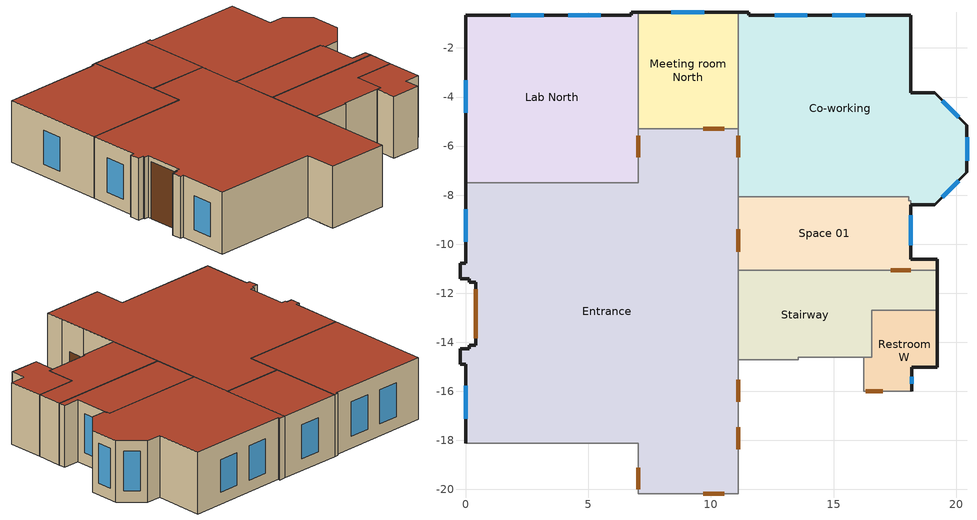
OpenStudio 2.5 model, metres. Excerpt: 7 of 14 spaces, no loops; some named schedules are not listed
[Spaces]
Lab North
 floor ground: 7.03,-7.5 0.01,-7.5 0.01,-0.66 6.76,-0.66 6.76,-0.54 7.03,-0.54 z0
 wall outside: 7.03,-0.54 6.76,-0.54 6.76,-0.66 0.01,-0.66 0.01,-7.5 z0:4
 wall to Entrance: 0.01,-7.5 7.03,-7.5 7.03,-5.3 z0:4
 wall to Meeting room North: 7.03,-5.3 7.03,-0.54 z0:4
 window: 0.01,-3.31 0.01,-4.65 / 5.51,-0.66 4.17,-0.66 / 3.17,-0.66 1.83,-0.66 z0.77:2.99
 door inside: 7.03,-6.45 7.03,-5.57 z0:2.06
 roof outside: 0.01,-7.5 7.03,-7.5 7.03,-0.54 6.76,-0.54 6.76,-0.66 0.01,-0.66 z4
Meeting room North
 floor ground: 11.11,-5.3 7.03,-5.3 7.03,-0.54 11.11,-0.54 z0
 wall outside: 11.11,-0.54 7.03,-0.54 z0:4
 wall to Co-working: 11.11,-5.3 11.11,-0.54 z0:4
 wall to Entrance: 7.03,-5.3 11.11,-5.3 z0:4
 window: 9.72,-0.54 8.38,-0.54 z0.77:2.99
 door inside: 9.69,-5.3 10.54,-5.3 z0:2.06
 roof outside: 7.03,-5.3 11.11,-5.3 11.11,-0.54 7.03,-0.54 z4
Co-working
 floor ground: 20.44,-7.08 19.13,-8.4 18.15,-8.4 18.15,-8.23 18.07,-8.23 18.07,-8.07 11.11,-8.07 11.11,-0.54 11.53,-0.54 11.53,-0.66 18.15,-0.66 18.15,-3.83 19.13,-3.83 20.44,-5.15 z0
 wall outside: 18.15,-8.4 19.13,-8.4 20.44,-7.08 20.44,-5.15 19.13,-3.83 18.15,-3.83 18.15,-0.66 11.53,-0.66 11.53,-0.54 11.11,-0.54 z0:4
 wall to Entrance: 11.11,-5.3 11.11,-8.07 z0:4
 wall to Space 01: 11.11,-8.07 18.07,-8.07 18.07,-8.23 18.15,-8.23 18.15,-8.4 z0:4
 window: 19.44,-8.09 20.11,-7.41 / 20.44,-6.59 20.44,-5.64 / 20.11,-4.82 19.44,-4.15 z0.75:3.33; 16.29,-0.66 14.95,-0.66 z0.77:2.9; 13.93,-0.66 12.59,-0.66 z0.77:2.99
 door inside: 11.11,-5.57 11.11,-6.45 z0:2.06
 roof outside: 11.11,-8.07 18.07,-8.07 18.07,-8.23 18.15,-8.23 18.15,-8.4 19.13,-8.4 20.44,-7.08 20.44,-5.15 19.13,-3.83 18.15,-3.83 18.15,-0.66 11.53,-0.66 11.53,-0.54 11.11,-0.54 z4
Stairway
 floor ground: 19.22,-12.7 16.55,-12.7 16.55,-14.61 13.56,-14.61 13.56,-14.72 11.11,-14.72 11.11,-11.07 19.22,-11.07 z0
 wall outside: 19.22,-12.7 19.22,-11.07 z0:4
 wall to Restroom M: 13.56,-14.72 13.56,-14.61 16.23,-14.61 z0:4
 wall to Elevator: 11.11,-14.72 13.56,-14.72 z0:4
 wall to Entrance: 11.11,-11.07 11.11,-14.72 z0:4
 wall to Space 01: 19.22,-11.07 11.11,-11.07 z0:4
 wall to Restroom W: 16.23,-14.61 16.55,-14.61 16.55,-12.7 19.22,-12.7 z0:4
 door inside: 18.15,-11.07 17.33,-11.07 z0:1.89
 roof outside: 11.11,-14.72 13.56,-14.72 13.56,-14.61 16.55,-14.61 16.55,-12.7 19.22,-12.7 19.22,-11.07 11.11,-11.07 z4
Restroom W
 floor ground: 19.22,-15.01 18.18,-15.01 18.18,-16.01 16.23,-16.01 16.23,-14.61 16.55,-14.61 16.55,-12.7 19.22,-12.7 z0
 wall outside: 18.18,-16.01 18.18,-15.01 19.22,-15.01 19.22,-12.7 z0:4
 wall to Restroom M: 16.23,-14.61 16.23,-16.01 z0:4
 wall to Corridor: 16.23,-16.01 18.18,-16.01 z0:4
 window: 18.18,-15.69 18.18,-15.4 z0.79:2.63
 door inside: 16.32,-16.01 17.01,-16.01 z0:2.1
 roof outside: 16.23,-16.01 18.18,-16.01 18.18,-15.01 19.22,-15.01 19.22,-12.7 16.55,-12.7 16.55,-14.61 16.23,-14.61 z4
Entrance
 floor ground: 11.11,-20.18 7.03,-20.18 7.03,-18.11 0.01,-18.11 0.01,-14.89 -0.23,-14.89 -0.23,-14.26 0.14,-14.26 0.14,-14.12 0.42,-14.12 0.42,-11.55 0.14,-11.55 0.14,-11.41 -0.23,-11.41 -0.23,-10.78 0.01,-10.78 0.01,-7.5 7.03,-7.5 7.03,-5.3 11.11,-5.3 z0
 wall outside: 0.01,-7.5 0.01,-10.78 -0.23,-10.78 -0.23,-11.41 0.14,-11.41 0.14,-11.55 0.42,-11.55 0.42,-14.12 0.14,-14.12 0.14,-14.21 0.14,-14.26 -0.23,-14.26 -0.23,-14.89 0.01,-14.89 0.01,-18.11 z0:4
 wall to Lab South: 0.01,-18.11 7.03,-18.11 7.03,-20.18 z0:4
 wall to Space 01: 11.11,-11.07 11.11,-8.07 z0:4
 wall to Corridor: 11.11,-19.01 11.11,-17.22 z0:4
 wall to Meeting room South: 7.03,-20.18 11.11,-20.18 z0:4
 wall to Nerd room 1: 11.11,-20.18 11.11,-19.01 z0:4
 wall to Elevator: 11.11,-17.22 11.11,-14.72 z0:4
 window: 0.01,-8.57 0.01,-9.91 / 0.01,-15.77 0.01,-17.11 z0.77:2.99
 door: 0.42,-11.83 0.42,-13.84 z0:3.71
 door inside: 11.11,-10.32 11.11,-9.4 / 7.03,-19.12 7.03,-20 z0:2.05; 11.11,-18.36 11.11,-17.47 z0:2.1; 9.69,-20.18 10.54,-20.18 z0:2.06; 11.11,-16.42 11.11,-15.52 z0:2.07
 roof outside: -0.23,-14.89 0.01,-14.89 0.01,-18.11 7.03,-18.11 7.03,-20.18 11.11,-20.18 11.11,-5.3 7.03,-5.3 7.03,-7.5 0.01,-7.5 0.01,-10.78 -0.23,-10.78 -0.23,-11.41 0.14,-11.41 0.14,-11.55 0.42,-11.55 0.42,-14.12 0.14,-14.12 0.14,-14.26 -0.23,-14.26 z4
Space 01
 floor ground: 19.22,-11.07 11.11,-11.07 11.11,-8.07 18.07,-8.07 18.07,-8.23 18.15,-8.23 18.15,-10.62 19.22,-10.62 z0
 wall outside: 19.22,-11.07 19.22,-10.62 18.15,-10.62 18.15,-8.4 z0:4
 window: 18.15,-10.04 18.15,-8.83 z0.77:3.29
 roof outside: 11.11,-11.07 19.22,-11.07 19.22,-10.62 18.15,-10.62 18.15,-8.23 18.07,-8.23 18.07,-8.07 11.11,-8.07 z4
[Building]
RKF: North Axis {deg}=0; Space Type=189.1-2009 - Office - OpenOffice - CZ4-8; Default Construction Set=189.1-2009 - CZ5 - Office
[Site]
BERLIN: Latitude {deg}=52.47; Longitude {deg}=13.4; Time Zone {hr}=1; Elevation {m}=49
[ClimateZones]
Climate Zone Institution Name 1=ASHRAE; Climate Zone Document Name 1=ANSI/ASHRAE Standard 169; Climate Zone Document Year 1=2006; Climate Zone Value 1=5A; Climate Zone Institution Name 2=CEC; Climate Zone Document Name 2=California Climate Zone Descriptions; Climate Zone Document Year 2=1995
[SizingPeriod:DesignDay] Barometric Pressure {Pa}=100738; Sky Clearness=0; Rain Indicator=0; Snow Indicator=0; Day of Month=21; Daylight Saving Time Indicator=0; Dry-Bulb Temperature Range Modifier Type=DefaultMultipliers
Name | Maximum Dry-Bulb Temperature {C} | Daily Dry-Bulb Temperature Range {deltaC} | Humidity Indicating Conditions at Maximum Dry-Bulb | Wind Speed {m/s} | Wind Direction {deg} | Month | Day Type | Humidity Indicating Type | Solar Model Indicator | ASHRAE Taub | ASHRAE Taud
BERLIN Ann Htg 99.6% Condns DB | -11.8 | 0 | -11.8 | 3.3 | 100 | 2 | WinterDesignDay | Wetbulb | ASHRAEClearSky
BERLIN Ann Hum_n 99.6% Condns DP=>MCDB | -10.8 | 0 | -15 | 3.3 | 100 | 2 | WinterDesignDay | Dewpoint | ASHRAEClearSky
BERLIN Ann Htg Wind 99.6% Condns WS=>MCDB | 6.3 | 0 | 6.3 | 12.8 | 100 | 2 | WinterDesignDay | Wetbulb | ASHRAEClearSky
BERLIN Ann Clg .4% Condns DB=>MWB | 30 | 9.2 | 18.9 | 3.7 | 150 | 7 | SummerDesignDay | Wetbulb | ASHRAETau | 0.484 | 1.888
[Construction]
ExtSlabCarpet 4in ClimateZone 1-8: MAT-CC05 4 HW CONCRETE, CP02 CARPET PAD
Interior Floor: F16 Acoustic tile, F05 Ceiling air space resistance, M11 100mm lightweight concrete
Interior Wall: G01a 19mm gypsum board, F04 Wall air space resistance, G01a 19mm gypsum board
Interior Ceiling: M11 100mm lightweight concrete, F05 Ceiling air space resistance, F16 Acoustic tile
Exterior Door: F08 Metal surface, I01 25mm insulation board
Interior Window: Clear 3mm
Interior Door; Interior Partition: G05 25mm wood
ASHRAE 189.1-2009 ExtRoof IEAD ClimateZone 2-5: Roof Membrane, Roof Insulation [21], Metal Decking
ASHRAE 189.1-2009 ExtWindow ClimateZone 4-5: Theoretical Glass [207]
ASHRAE 189.1-2009 ExtWall Mass ClimateZone 5: 1IN Stucco, 8IN Concrete HW, Wall Insulation [40], 1/2IN Gypsum
Window Shading: Window Material Shade 1, Theoretical Glass [207]
[Material] Thermal Absorptance=0.9
Name | Roughness | Thickness {m} | Conductivity {W/m-K} | Density {kg/m3} | Specific Heat {J/kg-K} | Solar Absorptance | Visible Absorptance
MAT-CC05 4 HW CONCRETE | Rough | 0.1016 | 1.311 | 2240 | 836.8 | 0.85 | 0.85
1IN Stucco | Smooth | 0.0253 | 0.6918 | 1858 | 837 | 0.92 | 0.92
8IN Concrete HW | MediumRough | 0.2033 | 1.7296 | 2243 | 837 | 0.65 | 0.65
1/2IN Gypsum | Smooth | 0.0127 | 0.16 | 784.9 | 830 | 0.4 | 0.4
Roof Membrane | VeryRough | 0.0095 | 0.16 | 1121.29 | 1460 | 0.7 | 0.7
Metal Decking | MediumSmooth | 0.0015 | 45.006 | 7680 | 418.4 | 0.6 | 0.6
F16 Acoustic tile | MediumSmooth | 0.0191 | 0.06 | 368 | 590 | 0.3 | 0.3
M11 100mm lightweight concrete | MediumRough | 0.1016 | 0.53 | 1280 | 840 | 0.5 | 0.5
G01a 19mm gypsum board | MediumSmooth | 0.019 | 0.16 | 800 | 1090 | 0.4 | 0.4
F08 Metal surface | Smooth | 0.0008 | 45.28 | 7824 | 500 | 0.7 | 0.7
I01 25mm insulation board | MediumRough | 0.0254 | 0.03 | 43 | 1210 | 0.6 | 0.6
G05 25mm wood | MediumSmooth | 0.0254 | 0.15 | 608 | 1630 | 0.5 | 0.5
Roof Insulation [21] | MediumRough | 0.2105 | 0.049 | 265 | 836.8 | 0.7 | 0.7
Wall Insulation [40] | MediumRough | 0.0794 | 0.0432 | 91 | 837 | 0.5 | 0.5
[Material:NoMass]
CP02 CARPET PAD: Roughness=Smooth; Thermal Resistance {m2-K/W}=0.1; Thermal Absorptance=0.9; Solar Absorptance=0.8; Visible Absorptance=0.8
[Material:AirGap]
Name | Thermal Resistance {m2-K/W}
F05 Ceiling air space resistance | 0.18
F04 Wall air space resistance | 0.15
[WindowMaterial:Glazing] Optical Data Type=SpectralAverage; Thickness {m}=0.003; Back Side Solar Reflectance at Normal Incidence=0; Back Side Visible Reflectance at Normal Incidence=0; Infrared Transmittance at Normal Incidence=0; Dirt Correction Factor for Solar and Visible Transmittance=1; Solar Diffusing=No
Name | Solar Transmittance at Normal Incidence | Front Side Solar Reflectance at Normal Incidence | Visible Transmittance at Normal Incidence | Front Side Visible Reflectance at Normal Incidence | Front Side Infrared Hemispherical Emissivity | Back Side Infrared Hemispherical Emissivity | Conductivity {W/m-K}
Clear 3mm | 0.837 | 0.075 | 0.898 | 0.081 | 0.84 | 0.84 | 0.9
Theoretical Glass [207] | 0.3311 | 0.6189 | 0.44 | 0.51 | 0.9 | 0.9 | 0.0133
[DefaultConstructionSet]
189.1-2009 - CZ5 - Office: Default Exterior Surface Constructions=Default Surface Constructions 13; Default Interior Surface Constructions=Default Surface Constructions 14; Default Ground Contact Surface Constructions=Default Surface Constructions 15; Default Exterior SubSurface Constructions=Default Sub Surface Constructions 9; Default Interior SubSurface Constructions=Default Sub Surface Constructions 10; Interior Partition Construction=Interior Partition
[DefaultSurfaceConstructions]
Name | Floor Construction | Wall Construction | Roof Ceiling Construction
Default Surface Constructions 13 | ExtSlabCarpet 4in ClimateZone 1-8 | ASHRAE 189.1-2009 ExtWall Mass ClimateZone 5 | ASHRAE 189.1-2009 ExtRoof IEAD ClimateZone 2-5
Default Surface Constructions 14 | Interior Floor | Interior Wall | Interior Ceiling
Default Surface Constructions 15 | ExtSlabCarpet 4in ClimateZone 1-8 | ExtSlabCarpet 4in ClimateZone 1-8 | ExtSlabCarpet 4in ClimateZone 1-8
[DefaultSubSurfaceConstructions]
Name | Fixed Window Construction | Operable Window Construction | Door Construction | Tubular Daylight Dome Construction | Tubular Daylight Diffuser Construction
Default Sub Surface Constructions 9 | ASHRAE 189.1-2009 ExtWindow ClimateZone 4-5 | ASHRAE 189.1-2009 ExtWindow ClimateZone 4-5 | Exterior Door | Interior Window | Interior Window
Default Sub Surface Constructions 10 | Interior Window | Interior Window | Interior Door
[WindowMaterial:Shade]
Window Material Shade 1: Solar Transmittance=0.4; Solar Reflectance=0.5; Visible Transmittance=0.4; Visible Reflectance=0.5; Thermal Hemispherical Emissivity=0.9; Thermal Transmittance=0; Thickness {m}=0.005; Conductivity {W/m-K}=0.1
[DefaultScheduleSet] Lighting Schedule=Office Bldg Light; Infiltration Schedule=Office Infil Quarter On
Name | Number of People Schedule | People Activity Level Schedule | Electric Equipment Schedule
189.1-2009 - Office - ClosedOffice - CZ4-8 Schedule Set; 189.1-2009 - Office - OpenOffice - CZ4-8 Schedule Set | Office Work Occ | Office Activity | Office Bldg Equip
189.1-2009 - Office - Elec/MechRoom - CZ4-8 Schedule Set |  |  | Office Bldg Equip
189.1-2009 - Office - Lobby - CZ4-8 Schedule Set; 189.1-2009 - Office - Restroom - CZ4-8 Schedule Set | Office Misc Occ | Office Activity | Office Bldg Equip
189.1-2009 - Office - Stair - CZ4-8 Schedule Set
[DesignSpecification:OutdoorAir] Outdoor Air Method=Sum
Name | Outdoor Air Flow per Person {m3/s-person} | Outdoor Air Flow per Floor Area {m3/s-m2}
189.1-2009 - Office - ClosedOffice - CZ4-8 Ventilation; 189.1-2009 - Office - Elec/MechRoom - CZ4-8 Ventilation; 189.1-2009 - Office - OpenOffice - CZ4-8 Ventilation | 0.00943895
189.1-2009 - Office - Lobby - CZ4-8 Ventilation | 0.00707921
189.1-2009 - Office - Restroom - CZ4-8 Ventilation |  | 0.0048768
189.1-2009 - Office - Stair - CZ4-8 Ventilation |  | 0.000254
[ThermostatSetpoint:DualSetpoint] Heating Setpoint Temperature Schedule=Heating Schedule; Cooling Setpoint Temperature Schedule=Cooling
Thermostat Setpoint Dual Setpoint 1; Thermostat Setpoint Dual Setpoint 4; Thermostat Setpoint Dual Setpoint 6; Thermostat Setpoint Dual Setpoint 7; Thermostat Setpoint Dual Setpoint 13; Thermostat Setpoint Dual Setpoint 16; Thermostat Setpoint Dual Setpoint 19
[Lights:Definition] Design Level Calculation Method=Watts/Area
Name | Watts per Space Floor Area {W/m2}
189.1-2009 - Office - ClosedOffice - CZ4-8 Lights Definition; 189.1-2009 - Office - OpenOffice - CZ4-8 Lights Definition | 10.6563
189.1-2009 - Office - Elec/MechRoom - CZ4-8 Lights Definition | 14.5313
189.1-2009 - Office - Lobby - CZ4-8 Lights Definition | 12.5938
189.1-2009 - Office - Restroom - CZ4-8 Lights Definition | 8.71877
189.1-2009 - Office - Stair - CZ4-8 Lights Definition | 5.81251
[ElectricEquipment:Definition] Design Level Calculation Method=Watts/Area
Name | Watts per Space Floor Area {W/m2}
189.1-2009 - Office - ClosedOffice - CZ4-8 Electric Equipment Definition | 6.8889
189.1-2009 - Office - Elec/MechRoom - CZ4-8 Electric Equipment Definition | 2.90626
189.1-2009 - Office - Lobby - CZ4-8 Electric Equipment Definition; 189.1-2009 - Office - Restroom - CZ4-8 Electric Equipment Definition | 0.753474
189.1-2009 - Office - OpenOffice - CZ4-8 Electric Equipment Definition | 7.64238
[People:Definition] Number of People Calculation Method=People/Area; Fraction Radiant=0.3; Sensible Heat Fraction=1
Name | People per Space Floor Area {person/m2}
189.1-2009 - Office - OpenOffice - CZ4-8 People Definition | 0.0565105
189.1-2009 - Office - Restroom - CZ4-8 People Definition 2; 189.1-2009 - Office - Lobby - CZ4-8 People Definition 1 | 0.107639
189.1-2009 - Office - ClosedOffice - CZ4-8 People Definition 1 | 0.0511286
[SpaceType] Standards Building Type=Office
Name | Default Schedule Set | Design Specification Outdoor Air Object | Standards Space Type
189.1-2009 - Office - OpenOffice - CZ4-8 | 189.1-2009 - Office - OpenOffice - CZ4-8 Schedule Set | 189.1-2009 - Office - OpenOffice - CZ4-8 Ventilation | OpenOffice
189.1-2009 - Office - Restroom - CZ4-8 1 | 189.1-2009 - Office - Restroom - CZ4-8 Schedule Set | 189.1-2009 - Office - Restroom - CZ4-8 Ventilation | Restroom
189.1-2009 - Office - Stair - CZ4-8 | 189.1-2009 - Office - Stair - CZ4-8 Schedule Set | 189.1-2009 - Office - Stair - CZ4-8 Ventilation | Stair
189.1-2009 - Office - ClosedOffice - CZ4-8 | 189.1-2009 - Office - ClosedOffice - CZ4-8 Schedule Set | 189.1-2009 - Office - ClosedOffice - CZ4-8 Ventilation | ClosedOffice
189.1-2009 - Office - Lobby - CZ4-8 1 | 189.1-2009 - Office - Lobby - CZ4-8 Schedule Set | 189.1-2009 - Office - Lobby - CZ4-8 Ventilation | Lobby
189.1-2009 - Office - Elec/MechRoom - CZ4-8 | 189.1-2009 - Office - Elec/MechRoom - CZ4-8 Schedule Set | 189.1-2009 - Office - Elec/MechRoom - CZ4-8 Ventilation | Elec/MechRoom
[Lights]
Name | Lights Definition | Space or SpaceType
189.1-2009 - Office - OpenOffice - CZ4-8 Lights | 189.1-2009 - Office - OpenOffice - CZ4-8 Lights Definition | 189.1-2009 - Office - OpenOffice - CZ4-8
189.1-2009 - Office - Restroom - CZ4-8 Lights 1 | 189.1-2009 - Office - Restroom - CZ4-8 Lights Definition | 189.1-2009 - Office - Restroom - CZ4-8 1
189.1-2009 - Office - Stair - CZ4-8 Lights | 189.1-2009 - Office - Stair - CZ4-8 Lights Definition | 189.1-2009 - Office - Stair - CZ4-8
189.1-2009 - Office - ClosedOffice - CZ4-8 Lights | 189.1-2009 - Office - ClosedOffice - CZ4-8 Lights Definition | 189.1-2009 - Office - ClosedOffice - CZ4-8
189.1-2009 - Office - Lobby - CZ4-8 Lights 1 | 189.1-2009 - Office - Lobby - CZ4-8 Lights Definition | 189.1-2009 - Office - Lobby - CZ4-8 1
189.1-2009 - Office - Elec/MechRoom - CZ4-8 Lights | 189.1-2009 - Office - Elec/MechRoom - CZ4-8 Lights Definition | 189.1-2009 - Office - Elec/MechRoom - CZ4-8
[People]
Name | People Definition | Space or SpaceType | Multiplier
189.1-2009 - Office - OpenOffice - CZ4-8 People | 189.1-2009 - Office - OpenOffice - CZ4-8 People Definition | 189.1-2009 - Office - OpenOffice - CZ4-8
189.1-2009 - Office - Restroom - CZ4-8 People 1 | 189.1-2009 - Office - Restroom - CZ4-8 People Definition 2 | 189.1-2009 - Office - Restroom - CZ4-8 1 | 1
189.1-2009 - Office - ClosedOffice - CZ4-8 People | 189.1-2009 - Office - ClosedOffice - CZ4-8 People Definition 1 | 189.1-2009 - Office - ClosedOffice - CZ4-8 | 1
189.1-2009 - Office - Lobby - CZ4-8 People 1 | 189.1-2009 - Office - Lobby - CZ4-8 People Definition 1 | 189.1-2009 - Office - Lobby - CZ4-8 1 | 1
[SpaceInfiltration:DesignFlowRate] Design Flow Rate Calculation Method=Flow/ExteriorArea; Flow per Exterior Surface Area {m3/s-m2}=0.000226568
Name | Space or SpaceType
189.1-2009 - Office - OpenOffice - CZ4-8 Infiltration | 189.1-2009 - Office - OpenOffice - CZ4-8
189.1-2009 - Office - Restroom - CZ4-8 Infiltration 1 | 189.1-2009 - Office - Restroom - CZ4-8 1
189.1-2009 - Office - Stair - CZ4-8 Infiltration | 189.1-2009 - Office - Stair - CZ4-8
189.1-2009 - Office - ClosedOffice - CZ4-8 Infiltration | 189.1-2009 - Office - ClosedOffice - CZ4-8
189.1-2009 - Office - Lobby - CZ4-8 Infiltration 1 | 189.1-2009 - Office - Lobby - CZ4-8 1
189.1-2009 - Office - Elec/MechRoom - CZ4-8 Infiltration | 189.1-2009 - Office - Elec/MechRoom - CZ4-8
[ElectricEquipment]
Name | Electric Equipment Definition | Space or SpaceType
189.1-2009 - Office - OpenOffice - CZ4-8 Electric Equipment | 189.1-2009 - Office - OpenOffice - CZ4-8 Electric Equipment Definition | 189.1-2009 - Office - OpenOffice - CZ4-8
189.1-2009 - Office - Restroom - CZ4-8 Electric Equipment 1 | 189.1-2009 - Office - Restroom - CZ4-8 Electric Equipment Definition | 189.1-2009 - Office - Restroom - CZ4-8 1
189.1-2009 - Office - ClosedOffice - CZ4-8 Electric Equipment | 189.1-2009 - Office - ClosedOffice - CZ4-8 Electric Equipment Definition | 189.1-2009 - Office - ClosedOffice - CZ4-8
189.1-2009 - Office - Lobby - CZ4-8 Electric Equipment 1 | 189.1-2009 - Office - Lobby - CZ4-8 Electric Equipment Definition | 189.1-2009 - Office - Lobby - CZ4-8 1
189.1-2009 - Office - Elec/MechRoom - CZ4-8 Electric Equipment | 189.1-2009 - Office - Elec/MechRoom - CZ4-8 Electric Equipment Definition | 189.1-2009 - Office - Elec/MechRoom - CZ4-8
[BuildingStory] Nominal Z Coordinate {m}=0
Name | Nominal Floor to Floor Height {m}
Building Story 1; Building Story 4; Building Story 6; Building Story 7; Building Story 8; Building Story 9; Building Story 10 | 4
Building Story 2; Building Story 3 | 3.048
Building Story 5 | 3
[Space]
Name | Space Type | Building Story | Thermal Zone
Lab North | 189.1-2009 - Office - ClosedOffice - CZ4-8 | Building Story 1 | Thermal Lab North
Meeting room North | 189.1-2009 - Office - ClosedOffice - CZ4-8 | Building Story 1 | Thermal Meeting room North
Co-working |  | Building Story 1 | Thermal Co-working
Stairway | 189.1-2009 - Office - Stair - CZ4-8 | Building Story 1 | Thermal Stairway
Restroom W | 189.1-2009 - Office - Restroom - CZ4-8 1 | Building Story 1 | Thermal Restroom W
Entrance | 189.1-2009 - Office - Lobby - CZ4-8 1 | Building Story 7 | Thermal Entrance
Space 01 | 189.1-2009 - Office - Elec/MechRoom - CZ4-8 | Building Story 10 | Thermal Space 01
[ThermalZone] Use Ideal Air Loads=No
Name | Thermostat
Thermal Lab North | Thermostat Setpoint Dual Setpoint 1
Thermal Meeting room North | Thermostat Setpoint Dual Setpoint 16
Thermal Co-working | Thermostat Setpoint Dual Setpoint 19
Thermal Stairway | Thermostat Setpoint Dual Setpoint 4
Thermal Restroom W | Thermostat Setpoint Dual Setpoint 7
Thermal Entrance | Thermostat Setpoint Dual Setpoint 6
Thermal Space 01 | Thermostat Setpoint Dual Setpoint 13
[ShadingControl] Shading Type=ExteriorShade; Construction with Shading=Window Shading; Shading Device Material=Window Material Shade 1; Shading Control Type=AlwaysOff
Shading Control East; Shading Control North; Shading Control West; Shading Control South
[ZoneVentilation:DesignFlowRate] Schedule=Always On Discrete hvac_library; Design Flow Rate Calculation Method=Flow/Zone; Design Flow Rate {m3/s}=0.16; Flow Rate per Zone Floor Area {m3/s-m2}=0; Flow Rate per Person {m3/s-person}=0; Air Changes per Hour {1/hr}=5; Ventilation Type=Natural; Fan Pressure Rise {Pa}=0; Fan Total Efficiency=1; Constant Term Coefficient=0.606; Temperature Term Coefficient=0.03636; Velocity Term Coefficient=0.1177; Velocity Squared Term Coefficient=0; Minimum Indoor Temperature {C}=25; Maximum Indoor Temperature {C}=100; Delta Temperature {deltaC}=1; Minimum Outdoor Temperature {C}=-100; Maximum Outdoor Temperature {C}=100; Maximum Wind Speed {m/s}=40
Natural Ventilation; Natural Ventilation 1; Natural Ventilation 2; Natural Ventilation 3; Natural Ventilation 4; Natural Ventilation 5; Natural Ventilation 6; Natural Ventilation 7; Natural Ventilation 8; Natural Ventilation 9; Natural Ventilation 10; Natural Ventilation 11; Natural Ventilation 12; Natural Ventilation 13
[Schedule:Ruleset]
Name | Default Day Schedule | Summer Design Day Schedule | Winter Design Day Schedule
Office Bldg Light | Office Bldg Light Default Schedule | Office Bldg Light Summer Design Day | Office Bldg Light Winter Design Day
Office Misc Occ | Office Bldg Occ Default Schedule 1 | Office Bldg Occ Summer Design Day 1 | Office Bldg Occ Winter Design Day 1
Office Activity | Office Activity Default Schedule | Office Activity Summer Design Day | Office Activity Winter Design Day
Office Infil Quarter On | Office Infil Quarter On Default Schedule | Office Infil Quarter On Summer Design Day | Office Infil Quarter On Winter Design Day
Office Bldg Equip | Office Bldg Equip Default Schedule | Office Bldg Equip Summer Design Day | Office Bldg Equip Winter Design Day
Office Work Occ | Office Bldg Occ Default Schedule | Office Bldg Occ Summer Design Day | Office Bldg Occ Winter Design Day
Cooling | Schedule Day 1
Heating Schedule | Schedule Day 3
[Schedule:Day]
Office Bldg Light Default Schedule: 5, 0, 0.05, 7, 0, 0.1, 8, 0, 0.3, 17, 0, 0.9, 18, 0, 0.7, 20, 0, 0.5, 22, 0, 0.3, 23, 0, 0.1, 24, 0, 0.05
Office Bldg Light Summer Design Day: 24, 0, 1
Office Bldg Light Winter Design Day; Office Bldg Occ Winter Design Day 1: 24, 0, 0
Office Bldg Occ Default Schedule 1: 6, 0, 0, 7, 0, 0.1, 8, 0, 0.2, 20, 0, 0.4, 22, 0, 0.1, 24, 0, 0.05
Office Bldg Occ Summer Design Day 1: 6, 0, 0, 22, 0, 1, 24, 0, 0.05
Office Infil Quarter On Default Schedule; Office Infil Quarter On Summer Design Day: 6, 0, 1, 22, 0, 0.25, 24, 0, 1
Office Infil Quarter On Winter Design Day: 6, 0, 1, 18, 0, 0.25, 24, 0, 1
Schedule Day 1: 24, 0, 100
Schedule Day 3: 7, 0, 20, 20, 0, 22, 24, 0, 20
[Schedule:Rule] Apply Monday=No; Apply Tuesday=No; Apply Wednesday=No; Apply Thursday=No; Apply Friday=No; Date Specification Type=DateRange; Start Month=1; Start Day=1; End Month=12; End Day=31
Name | Schedule Ruleset | Rule Order | Day Schedule | Apply Sunday | Apply Saturday
Office Bldg Light Rule 1 | Office Bldg Light | 0 | Office Bldg Light Rule 1 Day Schedule | Yes | No
Office Bldg Light Rule 2 | Office Bldg Light | 1 | Office Bldg Light Rule 2 Day Schedule | No | Yes
Office Infil Quarter On Rule 1 | Office Infil Quarter On | 0 | Office Infil Quarter On Rule 1 Day Schedule | Yes | No
Office Infil Quarter On Rule 2 | Office Infil Quarter On | 1 | Office Infil Quarter On Rule 2 Day Schedule | No | Yes
[Schedule:Constant]
Always On Discrete hvac_library: Value=1
